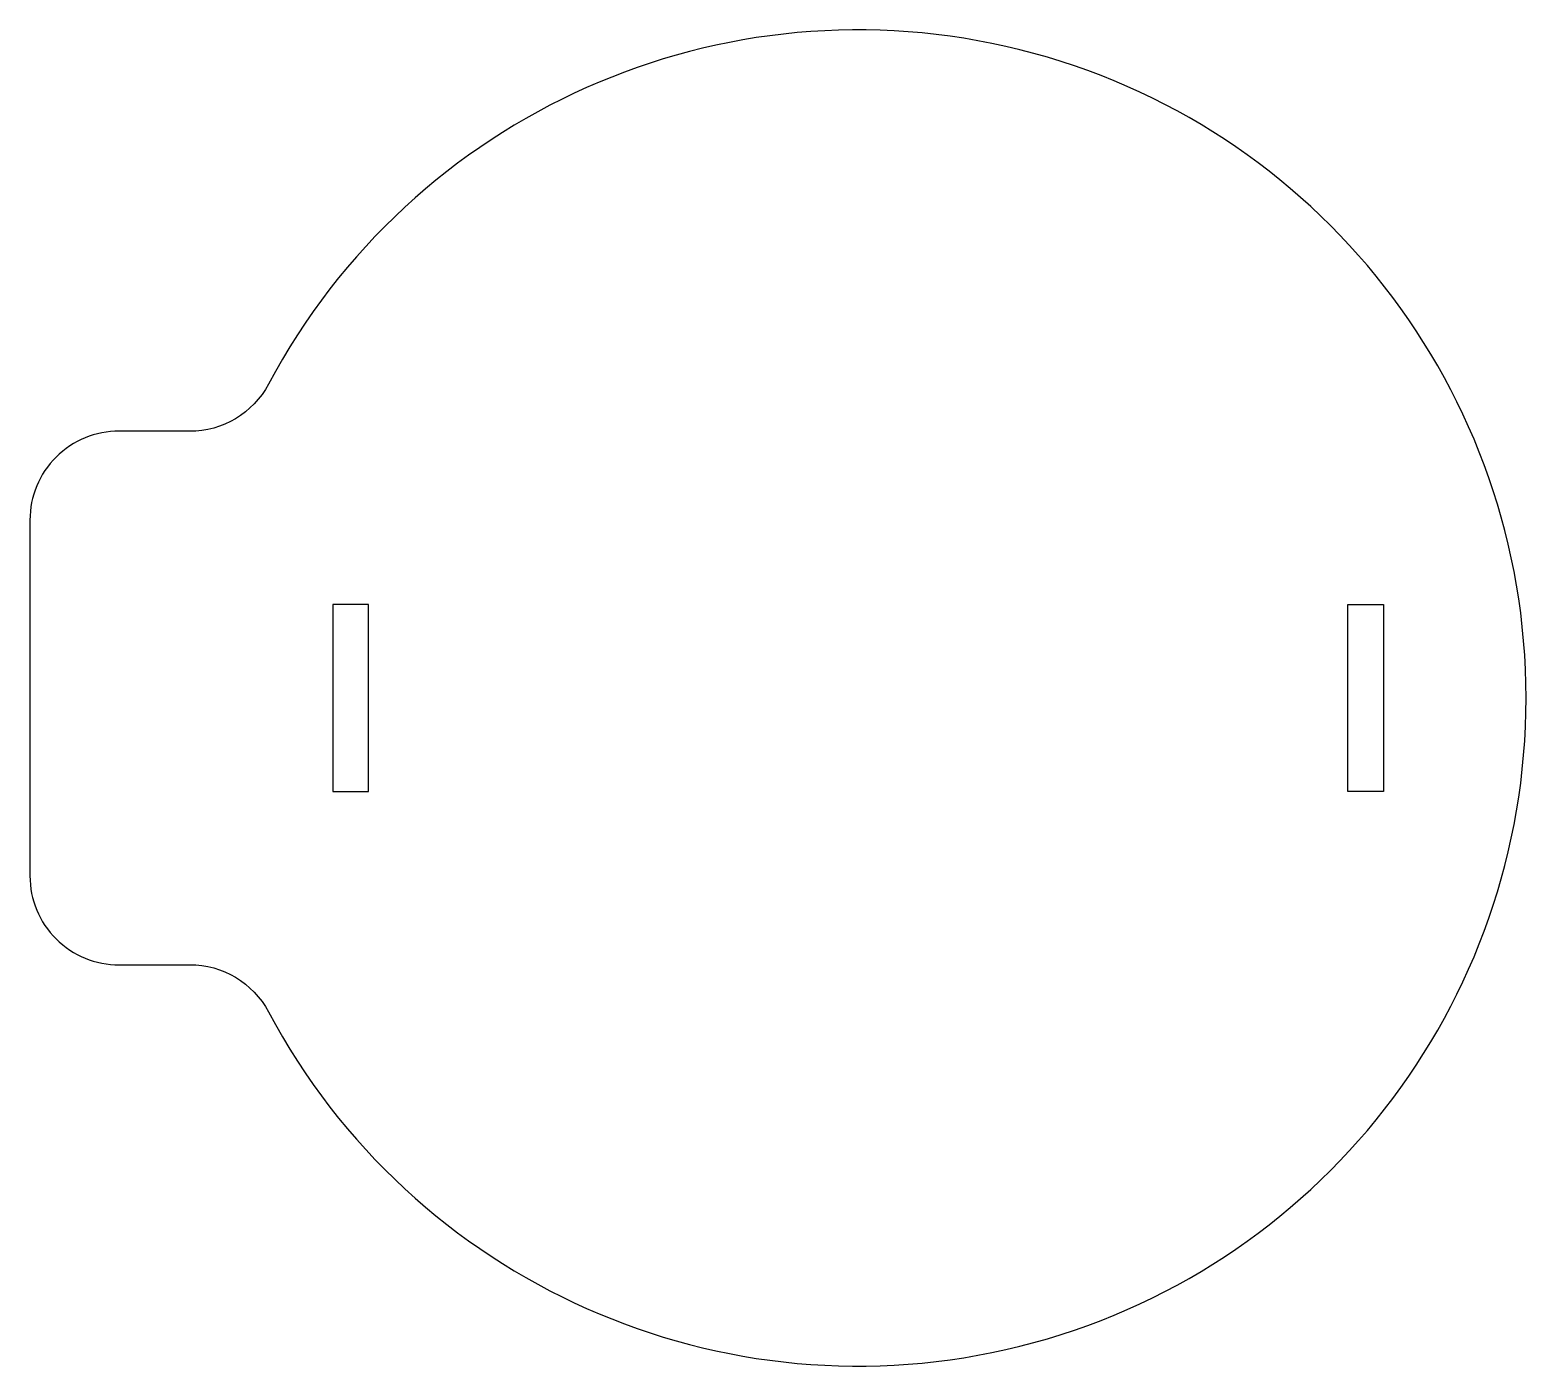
# Model space of a CAD drawing. Header units: millimetres. Extents: x -9.3 to 7.5, y -7.5 to 7.5.
import ezdxf

# ---------------------------------------------------------------- set-up
doc = ezdxf.new("R2010")
doc.units = ezdxf.units.MM

msp = doc.modelspace()

# ---------------------------------------------------------------- linework, layer by layer
msp.add_lwpolyline([(-8.297, 2.996, 0.415237), (-9.3, 1.997), (-9.3, 0), (-9.3, -1.997, 0.415237), (-8.297, -2.996), (-7.507, -2.994, -0.278149), (-6.621, -3.524, 4.007113), (-6.621, 3.524, -0.278149), (-7.507, 2.994)], format="xyb", close=True)
for points in [[(-5.5, 1.05), (-5.9, 1.05), (-5.9, -1.05), (-5.5, -1.05)], [(5.5, 1.05), (5.8, 1.05), (5.9, 1.05), (5.9, -1.05), (5.5, -1.05)]]:
    msp.add_lwpolyline(points, close=True)

doc.saveas('drawing.dxf')
